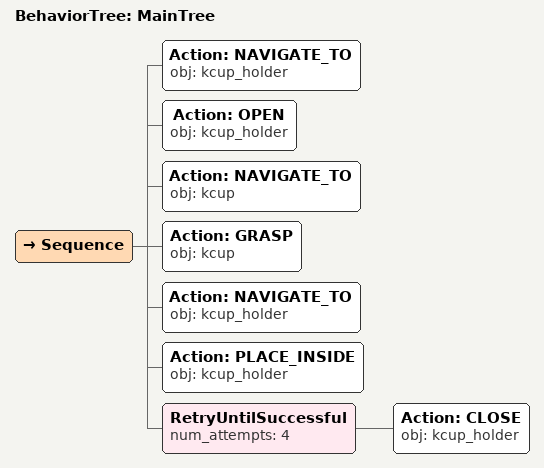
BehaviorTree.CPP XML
<root main_tree_to_execute="MainTree">
  <BehaviorTree ID="MainTree">
    <Sequence>
      <!-- Navigate to kcup_holder -->
      <Action ID="NAVIGATE_TO" obj="kcup_holder" />
      <!-- Open kcup_holder -->
      <Action ID="OPEN" obj="kcup_holder" />
      <!-- Navigate to kcup -->
      <Action ID="NAVIGATE_TO" obj="kcup" />
      <!-- Grasp kcup -->
      <Action ID="GRASP" obj="kcup" />
      <!-- Navigate to kcup_holder -->
      <Action ID="NAVIGATE_TO" obj="kcup_holder" />
      <!-- Place inside kcup_holder -->
      <Action ID="PLACE_INSIDE" obj="kcup_holder" />
      <!-- Retry CLOSE kcup_holder up to 4 attempts -->
      <RetryUntilSuccessful num_attempts="4">
        <!-- Close kcup_holder -->
        <Action ID="CLOSE" obj="kcup_holder" />
      </RetryUntilSuccessful>
    </Sequence>
  </BehaviorTree>
</root>
